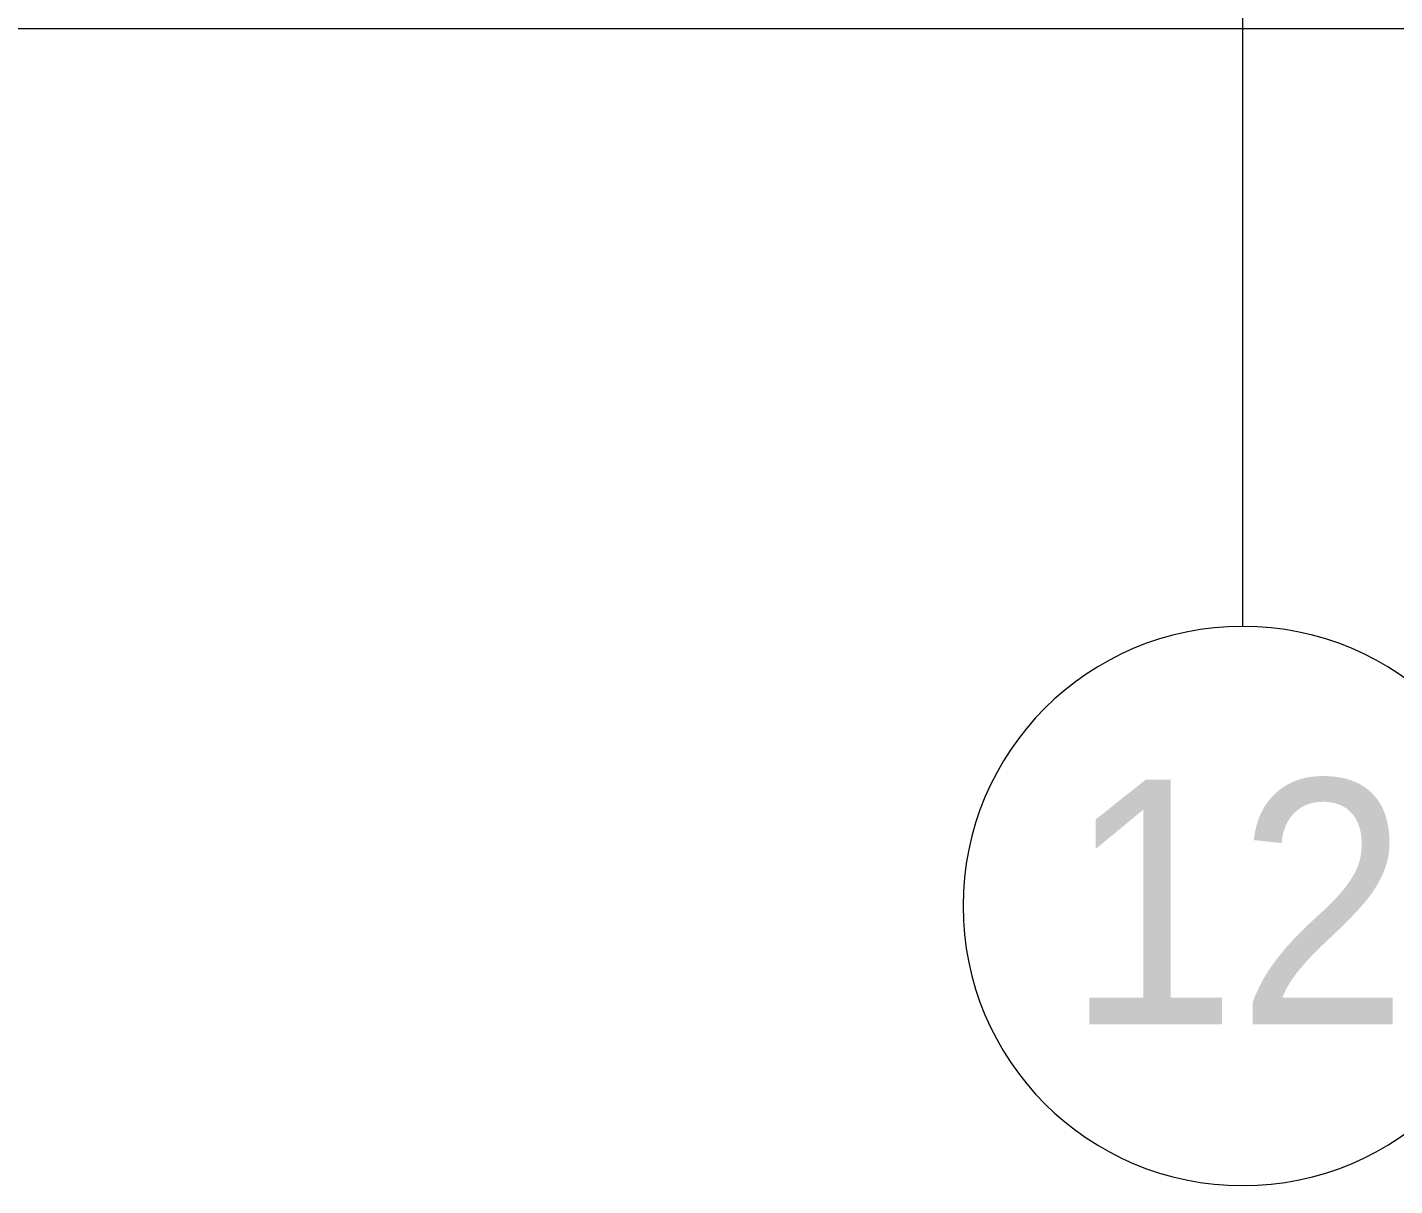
# Model space of a CAD drawing. Header units: millimetres. Extents: x 54725 to 263872, y -8553 to 29614.
# Drawn here: x 166481 to 176258, y -8553 to -269 of the extents above; entities that cross this region are included whole.
import ezdxf

# ---------------------------------------------------------------- set-up
doc = ezdxf.new("R2010")
doc.units = ezdxf.units.MM
for name, color, linetype, lineweight in [('A-WALL-4', 7, 'Continuous', 5), ('Оси', 7, 'Continuous', 9), ('Оси-1', 7, 'Continuous', 20)]:
    doc.layers.add(name, color=color, linetype=linetype, lineweight=lineweight)
doc.styles.add('Arial_1', font='arial.ttf', dxfattribs={"width": 0.9, "height": 1750})

# ---------------------------------------------------------------- blocks, each defined once
blk = doc.blocks.new('Ось сетки - D8-29747960-Общий план 1 этажа с размещением фрагментов 1_10-1_12')
at = {"layer": 'Оси-1'}
for start, end in [(360, 180), (180, 360)]:
    blk.add_arc((0, 0), 4, start, end, dxfattribs=at)

msp = doc.modelspace()

# ---------------------------------------------------------------- linework, layer by layer
at = {"layer": 'A-WALL-4'}
msp.add_line((209141.6, -280), (136571.6, -280), dxfattribs=at)
at = {"layer": 'Оси'}
msp.add_line((175171.6, -4552.8), (175171.6, 7947.2), dxfattribs=at)

# ---------------------------------------------------------------- block references
at = {"layer": 'Оси-1', "xscale": 499.9999999999995, "yscale": 499.9999999999995, "zscale": 499.9999999999995}
msp.add_blockref('Ось сетки - D8-29747960-Общий план 1 этажа с размещением фрагментов 1_10-1_12', (175171.6, -6552.8), dxfattribs=at)

# ---------------------------------------------------------------- texts
at = {"layer": 'Оси', "insert": (173908.5, -5649.6), "char_height": 1750, "width": 3030.379, "attachment_point": 1, "style": 'Arial_1'}
msp.add_mtext('12', dxfattribs=at)

doc.saveas('drawing.dxf')
